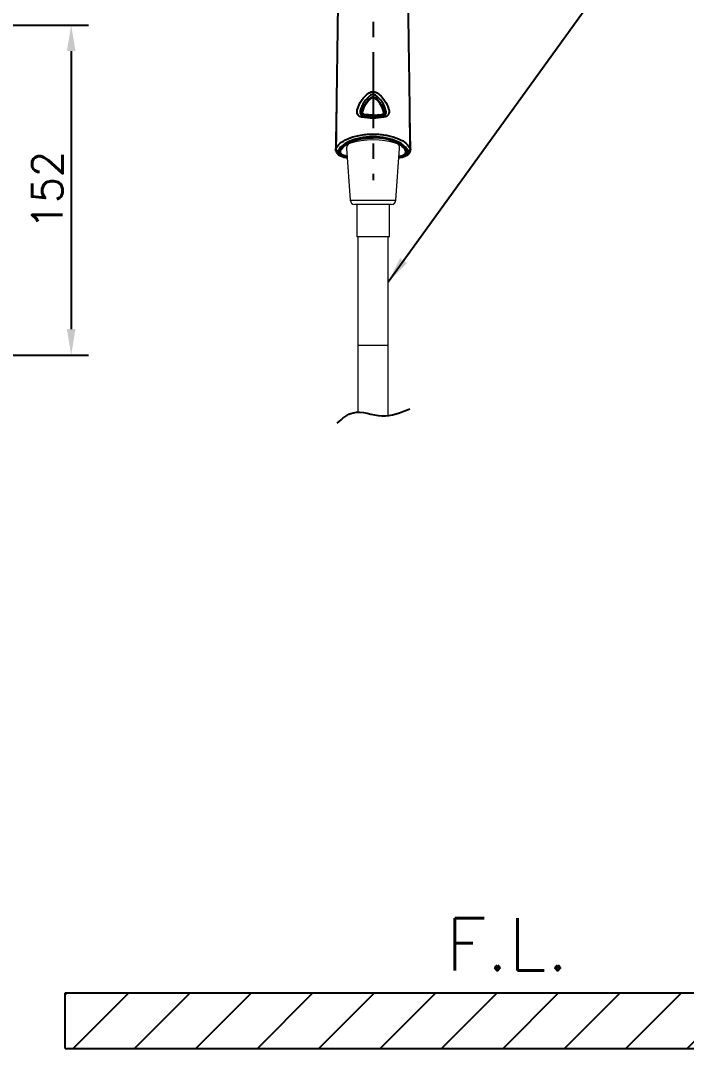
# Model space of a CAD drawing. Extents: x 14808 to 20058, y -13198 to -11680.
# Drawn here: x 18604.5 to 18681.2, y -12425.4 to -12307.1 of the extents above; entities that cross this region are included whole.
import ezdxf

# ---------------------------------------------------------------- set-up
doc = ezdxf.new("R2010")
doc.units = 0
doc.header["$LTSCALE"] = 7
doc.header["$MEASUREMENT"] = 0
doc.linetypes.add('CENTER', pattern=[2, 1.25, -0.25, 0.25, -0.25])
doc.layers.get('0').update_dxf_attribs({"color": 2, "linetype": 'CONTINUOUS'})
for name, color, linetype in [('1', 1, 'CENTER'), ('D', 2, 'CONTINUOUS'), ('HT', 3, 'CONTINUOUS')]:
    doc.layers.add(name, color=color, linetype=linetype)
doc.styles.add('GHS', font='romans', dxfattribs={"bigfont": 'ghs'})
doc.dimstyles.new('STANDARD$7', dxfattribs={"dimtxt": 3.5, "dimasz": 3, "dimexe": 1, "dimexo": 0.0625, "dimgap": 1, "dimtad": 1, "dimdec": 4, "dimzin": 0, "dimdsep": 46, "dimtxsty": 'GHS', "dimcen": 1, "dimclrt": 2, "dimadec": 0, "dimazin": 0, "dimtfac": 1, "dimtdec": 4, "dimtofl": 0, "dimtmove": 0, "dimatfit": 3, "dimfxl": 1, "dimtolj": 1, "dimtzin": 0, "dimarcsym": 0})

msp = doc.modelspace()

# ---------------------------------------------------------------- hatches: boundary and pattern name
at = {"layer": 'HT', "ltscale": 0.5}
h = msp.add_hatch(dxfattribs=at)
h.set_pattern_fill('ANSI31', color=256, scale=40, style=0)
h.set_pattern_definition([(45, (18701.151, -11677.182), (-3.535534, 3.535534), [])])
h.paths.add_polyline_path([(18741.31, -12425.4), (18741.31, -12419), (18609.64, -12419), (18609.64, -12425.4)])

# ---------------------------------------------------------------- linework, layer by layer
at = {"color": 7, "linetype": 'Continuous', "lineweight": 15}
for p, q in [((18642.03, -12321.73), (18642.45, -12327.75)), ((18647.71, -12327.75), (18648.13, -12321.73)), ((18645.08, -12328.22), (18642.95, -12328.22)), ((18643.21, -12328.22), (18643.21, -12331.97)), ((18647.21, -12328.22), (18645.08, -12328.22)), ((18646.96, -12331.97), (18646.96, -12328.22)), ((18646.96, -12331.97), (18643.21, -12331.97)), ((18643.33, -12331.97), (18643.33, -12344.47)), ((18646.83, -12344.47), (18646.83, -12331.97))]:
    msp.add_line(p, q, dxfattribs=at)
at = {"color": 8, "linetype": 'Continuous', "lineweight": 15}
for p, q in [((18642.45, -12327.75), (18645.08, -12327.75)), ((18645.08, -12327.75), (18647.71, -12327.75)), ((18646.83, -12344.47), (18643.33, -12344.47))]:
    msp.add_line(p, q, dxfattribs=at)
at = {"color": 7, "linetype": 'Continuous', "lineweight": 15}
for centre, radius, start, end in [((18645.08, -12329.37), 8.58, 71.5706, 108.4294), ((18642.53, -12321.7), 0.5, 108.4294, 184), ((18647.64, -12321.7), 0.5, 356, 71.5706), ((18642.95, -12327.72), 0.5, 184, 270), ((18647.21, -12327.72), 0.5, 270, 356)]:
    msp.add_arc(centre, radius, start, end, dxfattribs=at)
for points, knots in [([(18643.33, -12344.47), (18643.33, -12346.03), (18643.33, -12348.59), (18643.32, -12351.15), (18643.32, -12352.14)], [0, 0, 0, 0, 0.01844266, 0.03014748, 0.03014748, 0.03014748, 0.03014748]), ([(18646.82, -12352.55), (18646.82, -12351.69), (18646.83, -12349), (18646.83, -12346.31), (18646.83, -12344.47)], [0.96956174, 0.96956174, 0.96956174, 0.96956174, 0.97920036, 1, 1, 1, 1])]:
    msp.add_open_spline(points, degree=3, knots=knots, dxfattribs=at)
msp.add_spline([(18640.95, -12353.4), (18642.78, -12352.21), (18646.08, -12352.57), (18649.31, -12351.77)], degree=3)
at = {"layer": '1'}
msp.add_line((18645.08, -12268.71), (18645.08, -12325.42), dxfattribs=at)
at = {"layer": '1', "color": 7, "linetype": 'Continuous'}
for p, q in [((18644.9, -12315.93), (18644.9, -12315.91)), ((18645.26, -12315.93), (18645.26, -12315.91)), ((18643.81, -12317.67), (18643.81, -12317.84)), ((18646.35, -12317.84), (18646.35, -12317.67)), ((18645.08, -12320.55), (18645.08, -12320.48))]:
    msp.add_line(p, q, dxfattribs=at)
at = {"layer": '1', "color": 3, "linetype": 'Continuous'}
for p, q in [((18644.06, -12318.03), (18644.06, -12317.96)), ((18646.1, -12318.03), (18646.1, -12317.96))]:
    msp.add_line(p, q, dxfattribs=at)
for centre, major_axis, ratio, start_param, end_param in [((18644.89, -12316.01), (0.0461, -0.0592), 0.270035, 2.007273, 3.455129), ((18645.28, -12316.01), (-0.0461, -0.0592), 0.270035, 2.828056, 4.275912), ((18643.89, -12317.62), (-0.0735, 0.0151), 0.427267, 5.129652, 6.36227), ((18644.08, -12317.89), (-0.0132, -0.0738), 0.430784, 4.299322, 5.862688), ((18646.08, -12317.89), (0.0132, -0.0738), 0.430784, 0.420497, 1.983863), ((18646.27, -12317.62), (0.0735, 0.0151), 0.427267, 6.204101, 7.436719), ((18641.12, -12322.02), (0.0691, -0.0291), 0.908286, 5.07778, 6.303106), ((18641.31, -12322.03), (0.0691, -0.0291), 0.908277, 3.454751, 5.077912), ((18648.85, -12322.03), (-0.0691, -0.0291), 0.908277, 1.205273, 2.828435), ((18649.04, -12322.02), (-0.0691, -0.0291), 0.908286, 6.254815, 7.488589), ((18641.75, -12322.64), (-0.0216, -0.0718), 0.561789, 0.491907, 1.784903), ((18648.41, -12322.64), (0.0216, -0.0718), 0.561788, 4.491829, 5.791278)]:
    msp.add_ellipse(centre, major_axis=major_axis, ratio=ratio, start_param=start_param, end_param=end_param, dxfattribs=at)
at = {"layer": '1', "color": 7, "linetype": 'Continuous'}
for centre, major_axis, ratio, start_param, end_param in [((18645.08, -12321.02), (-5.46, 0), 0.390731, 0.914351, 0.993275), ((18641.87, -12322.58), (0.0216, 0.0718), 0.561729, 3.189467, 3.633474), ((18645.08, -12321.02), (-5.27, 0), 0.390731, 0.914433, 0.968425), ((18645.08, -12321.02), (-5.46, 0), 0.390731, 2.148318, 2.227241), ((18645.08, -12321.02), (-5.27, 0), 0.390731, 2.173168, 2.22716)]:
    msp.add_ellipse(centre, major_axis=major_axis, ratio=ratio, start_param=start_param, end_param=end_param, dxfattribs=at)
for points, knots in [([(18641.24, -12293.24), (18641.24, -12293.45), (18641.22, -12293.91), (18641.21, -12294.66), (18641.19, -12295.56), (18641.17, -12296.82), (18641.14, -12298.43), (18641.1, -12300.88), (18641.04, -12304.02), (18640.97, -12308.94), (18640.9, -12313.47), (18640.84, -12318.13), (18640.82, -12320.4), (18640.8, -12321.84)], [0, 0, 0, 0, 0.020329, 0.045577, 0.075757, 0.110866, 0.172361, 0.23931, 0.359934, 0.49602, 0.752345, 0.842579, 1, 1, 1, 1]), ([(18649.36, -12321.84), (18649.34, -12320.4), (18649.32, -12318.13), (18649.26, -12313.47), (18649.19, -12308.94), (18649.12, -12304.02), (18649.06, -12300.88), (18649.02, -12298.43), (18648.99, -12296.71), (18648.96, -12295.28), (18648.94, -12294.18), (18648.93, -12293.52), (18648.92, -12293.24)], [0, 0, 0, 0, 0.157344, 0.247656, 0.503982, 0.640054, 0.760692, 0.827631, 0.889137, 0.934853, 0.971804, 1, 1, 1, 1]), ([(18644.82, -12315.95), (18644.71, -12316.04), (18644.5, -12316.23), (18644.25, -12316.56), (18644.04, -12316.91), (18643.88, -12317.28), (18643.82, -12317.54), (18643.79, -12317.67)], [0, 0, 0, 0, 0.205761, 0.404981, 0.601494, 0.798649, 1, 1, 1, 1]), ([(18645.08, -12315.88), (18645.08, -12315.88), (18645.07, -12315.88), (18645.07, -12315.88), (18645.03, -12315.88), (18644.98, -12315.89), (18644.94, -12315.9), (18644.91, -12315.92), (18644.87, -12315.94), (18644.84, -12315.96)], [0, 0, 0, 0, 0.046415, 0.046415, 0.046415, 0.523202, 0.523202, 0.523202, 1, 1, 1, 1]), ([(18645.08, -12315.91), (18645.08, -12315.9), (18645.08, -12315.9), (18645.08, -12315.89), (18645.08, -12315.89), (18645.08, -12315.88), (18645.08, -12315.88), (18645.08, -12315.88), (18645.08, -12315.87), (18645.08, -12315.87), (18645.08, -12315.87), (18645.08, -12315.87), (18645.08, -12315.88), (18645.08, -12315.88), (18645.08, -12315.88), (18645.08, -12315.88)], [0, 0, 0, 0, 0.23027, 0.23027, 0.23027, 0.460541, 0.460541, 0.460541, 0.690811, 0.690811, 0.690811, 0.921082, 0.921082, 0.921082, 1, 1, 1, 1]), ([(18645.08, -12315.88), (18645.08, -12315.88), (18645.09, -12315.88), (18645.09, -12315.88), (18645.13, -12315.88), (18645.18, -12315.89), (18645.22, -12315.9), (18645.26, -12315.92), (18645.29, -12315.94), (18645.32, -12315.96)], [0, 0, 0, 0, 0.046415, 0.046415, 0.046415, 0.523202, 0.523202, 0.523202, 1, 1, 1, 1]), ([(18640.86, -12316.67), (18640.86, -12316.77), (18640.85, -12317.43), (18640.83, -12318.66), (18640.8, -12320.32), (18640.78, -12321.43), (18640.78, -12321.96)], [0, 0, 0, 0, 0.056293, 0.366174, 0.694432, 1, 1, 1, 1]), ([(18643.81, -12317.61), (18643.81, -12317.65), (18643.81, -12317.69), (18643.81, -12317.72), (18643.82, -12317.76), (18643.84, -12317.8), (18643.86, -12317.83), (18643.88, -12317.86), (18643.91, -12317.89), (18643.94, -12317.91), (18643.98, -12317.93), (18644.02, -12317.95), (18644.06, -12317.96)], [0, 0, 0, 0, 0.241374, 0.241374, 0.241374, 0.490442, 0.490442, 0.490442, 0.746034, 0.746034, 0.746034, 1, 1, 1, 1]), ([(18644.05, -12318.03), (18644.16, -12318.05), (18644.38, -12318.08), (18644.73, -12318.11), (18645.08, -12318.12), (18645.43, -12318.11), (18645.78, -12318.08), (18646, -12318.05), (18646.11, -12318.03)], [0, 0, 0, 0, 0.1708, 0.335999, 0.500397, 0.664548, 0.829289, 1, 1, 1, 1]), ([(18645.08, -12318.05), (18645.08, -12318.04), (18645.08, -12318.04), (18645.08, -12318.03), (18645.08, -12318.03), (18645.08, -12318.02), (18645.08, -12318.01), (18645.08, -12318.01), (18645.08, -12318), (18645.08, -12317.99), (18645.08, -12317.98), (18645.08, -12317.97), (18645.08, -12317.96), (18645.08, -12317.96), (18645.08, -12317.95), (18645.08, -12317.94)], [0, 0, 0, 0, 0.201377, 0.201377, 0.201377, 0.402754, 0.402754, 0.402754, 0.604132, 0.604132, 0.604132, 0.805509, 0.805509, 0.805509, 1, 1, 1, 1]), ([(18646.35, -12317.61), (18646.35, -12317.65), (18646.35, -12317.69), (18646.35, -12317.72), (18646.34, -12317.76), (18646.32, -12317.8), (18646.3, -12317.83), (18646.28, -12317.86), (18646.25, -12317.89), (18646.22, -12317.91), (18646.18, -12317.93), (18646.14, -12317.95), (18646.1, -12317.96)], [0, 0, 0, 0, 0.241374, 0.241374, 0.241374, 0.490442, 0.490442, 0.490442, 0.746034, 0.746034, 0.746034, 1, 1, 1, 1]), ([(18646.11, -12318.03), (18646.15, -12318.02), (18646.24, -12318), (18646.33, -12317.92), (18646.38, -12317.81), (18646.37, -12317.72), (18646.37, -12317.67)], [0, 0, 0, 0, 0.252669, 0.500499, 0.753708, 1, 1, 1, 1]), ([(18649.39, -12322), (18649.38, -12321.58), (18649.36, -12320.71), (18649.34, -12319.58), (18649.33, -12318.87), (18649.32, -12318.62)], [0, 0, 0, 0, 0.37672, 0.774957, 1, 1, 1, 1]), ([(18642.15, -12321.11), (18642.22, -12321.07), (18642.3, -12321.04), (18642.71, -12320.85), (18643.12, -12320.72), (18644.03, -12320.53), (18644.54, -12320.48), (18645.58, -12320.48), (18646.09, -12320.53), (18646.55, -12320.62)], [0, 0, 0, 0, 0.07114, 0.07114, 0.382043, 0.382043, 0.692945, 0.692945, 1, 1, 1, 1]), ([(18646.54, -12320.63), (18646.64, -12320.65), (18646.84, -12320.69), (18647.13, -12320.77), (18647.41, -12320.87), (18647.68, -12320.97), (18647.93, -12321.08), (18648.16, -12321.21), (18648.36, -12321.34), (18648.53, -12321.47), (18648.69, -12321.62), (18648.82, -12321.78), (18648.91, -12321.91), (18648.94, -12321.99), (18648.95, -12322.01)], [0, 0, 0, 0, 0.074565, 0.154236, 0.236494, 0.321007, 0.407185, 0.494191, 0.580981, 0.66948, 0.764803, 0.862368, 0.962327, 1, 1, 1, 1]), ([(18640.78, -12321.96), (18640.77, -12321.97), (18640.77, -12322.03), (18640.79, -12322.12), (18640.85, -12322.25), (18640.93, -12322.36), (18641.04, -12322.47), (18641.18, -12322.56), (18641.36, -12322.65), (18641.51, -12322.71), (18641.61, -12322.74), (18641.63, -12322.75)], [0, 0, 0, 0, 0.028293, 0.1453, 0.261389, 0.381004, 0.511863, 0.653952, 0.801177, 0.950888, 1, 1, 1, 1]), ([(18641.19, -12322.05), (18641.2, -12322.03), (18641.22, -12321.96), (18641.28, -12321.87), (18641.33, -12321.8), (18641.35, -12321.78)], [0, 0, 0, 0, 0.17688, 0.798607, 1, 1, 1, 1]), ([(18641.35, -12321.78), (18641.37, -12321.75), (18641.44, -12321.66), (18641.58, -12321.51), (18641.77, -12321.36), (18641.97, -12321.23), (18642.12, -12321.14), (18642.19, -12321.1)], [0, 0, 0, 0, 0.150685, 0.378023, 0.599786, 0.816833, 1, 1, 1, 1]), ([(18648.53, -12322.75), (18648.6, -12322.73), (18648.73, -12322.68), (18648.91, -12322.6), (18649.08, -12322.5), (18649.21, -12322.39), (18649.3, -12322.27), (18649.36, -12322.15), (18649.39, -12322.04), (18649.39, -12321.98), (18649.38, -12321.96)], [0, 0, 0, 0, 0.138289, 0.287904, 0.439831, 0.592364, 0.717966, 0.834832, 0.94704, 1, 1, 1, 1]), ([(18641.21, -12322.12), (18641.21, -12322.15), (18641.22, -12322.22), (18641.27, -12322.31), (18641.34, -12322.4), (18641.45, -12322.49), (18641.59, -12322.56), (18641.72, -12322.62), (18641.82, -12322.65), (18641.85, -12322.65)], [0, 0, 0, 0, 0.136832, 0.282505, 0.433183, 0.593124, 0.757077, 0.921126, 1, 1, 1, 1]), ([(18641.63, -12322.75), (18641.69, -12322.77), (18641.84, -12322.81), (18642, -12322.85), (18642.11, -12322.88)], [0, 0, 0, 0, 0.197858, 0.5333569, 0.5333569, 0.5333569, 0.5333569]), ([(18648.05, -12322.88), (18648.16, -12322.85), (18648.32, -12322.81), (18648.47, -12322.76), (18648.53, -12322.75)], [0.4700407, 0.4700407, 0.4700407, 0.4700407, 0.8113267, 1, 1, 1, 1]), ([(18648.33, -12322.65), (18648.36, -12322.64), (18648.45, -12322.61), (18648.59, -12322.55), (18648.73, -12322.48), (18648.83, -12322.39), (18648.9, -12322.3), (18648.94, -12322.2), (18648.95, -12322.14), (18648.95, -12322.11)], [0, 0, 0, 0, 0.086966, 0.249997, 0.414871, 0.580344, 0.729902, 0.872325, 1, 1, 1, 1])]:
    msp.add_open_spline(points, degree=3, knots=knots, dxfattribs=at)
at = {"layer": '1', "color": 3, "linetype": 'Continuous'}
for points in [[(18643.26, -12317.34), (18643.46, -12316.57), (18643.94, -12315.85), (18644.62, -12315.39)], [(18644.8, -12315.66), (18644.2, -12316.08), (18643.78, -12316.76), (18643.6, -12317.44)], [(18643.86, -12317.59), (18643.99, -12316.98), (18644.35, -12316.38), (18644.88, -12315.98)], [(18644.91, -12315.9), (18644.91, -12315.9), (18644.91, -12315.91), (18644.91, -12315.92)], [(18645.04, -12315.89), (18645.04, -12315.88), (18645.04, -12315.87), (18645.04, -12315.87)], [(18645.12, -12315.89), (18645.12, -12315.88), (18645.12, -12315.87), (18645.12, -12315.87)], [(18645.25, -12315.9), (18645.25, -12315.9), (18645.25, -12315.91), (18645.25, -12315.92)], [(18646.3, -12317.59), (18646.17, -12316.98), (18645.81, -12316.38), (18645.28, -12315.98)], [(18646.56, -12317.44), (18646.38, -12316.76), (18645.96, -12316.08), (18645.36, -12315.66)], [(18645.54, -12315.39), (18646.22, -12315.85), (18646.7, -12316.57), (18646.9, -12317.34)], [(18643.97, -12318.04), (18644, -12318.04), (18644.02, -12318.03), (18644.05, -12318.03)], [(18645.08, -12317.94), (18644.73, -12317.94), (18644.38, -12317.91), (18644.06, -12317.86)], [(18644.06, -12317.96), (18644.38, -12318.01), (18644.73, -12318.05), (18645.08, -12318.05)], [(18645.08, -12317.94), (18645.43, -12317.94), (18645.78, -12317.91), (18646.1, -12317.86)], [(18646.1, -12317.96), (18645.78, -12318.01), (18645.43, -12318.05), (18645.08, -12318.05)], [(18646.19, -12318.04), (18646.17, -12318.04), (18646.14, -12318.03), (18646.11, -12318.03)], [(18640.77, -12321.96), (18640.77, -12321.92), (18640.78, -12321.88), (18640.8, -12321.84)], [(18641.05, -12322.09), (18640.91, -12322.08), (18640.8, -12321.96), (18640.8, -12321.84)], [(18641.23, -12322.02), (18641.22, -12322.05), (18641.21, -12322.08), (18641.21, -12322.11)], [(18641.68, -12321.43), (18641.47, -12321.62), (18641.32, -12321.82), (18641.23, -12322.02)], [(18641.23, -12322.02), (18641.23, -12322), (18641.23, -12321.98), (18641.24, -12321.96)], [(18648.47, -12321.43), (18648.69, -12321.62), (18648.84, -12321.82), (18648.93, -12322.02)], [(18648.93, -12322.02), (18648.93, -12322), (18648.93, -12321.97), (18648.92, -12321.95)], [(18648.93, -12322.02), (18648.94, -12322.05), (18648.95, -12322.08), (18648.95, -12322.11)], [(18649.36, -12321.84), (18649.36, -12321.96), (18649.25, -12322.08), (18649.11, -12322.09)], [(18649.36, -12321.84), (18649.38, -12321.88), (18649.39, -12321.92), (18649.39, -12321.96)], [(18641.05, -12322.09), (18640.94, -12322.33), (18641.2, -12322.59), (18641.7, -12322.74)], [(18641.75, -12322.71), (18641.27, -12322.57), (18641.02, -12322.32), (18641.12, -12322.09)], [(18641.17, -12322.12), (18641.17, -12322.25), (18641.27, -12322.37), (18641.44, -12322.47)], [(18641.87, -12322.65), (18641.44, -12322.52), (18641.22, -12322.31), (18641.31, -12322.1)], [(18641.7, -12322.74), (18641.68, -12322.75), (18641.65, -12322.75), (18641.63, -12322.75)], [(18641.7, -12322.74), (18641.83, -12322.78), (18641.97, -12322.82), (18642.1, -12322.85)], [(18648.06, -12322.85), (18648.19, -12322.82), (18648.33, -12322.78), (18648.46, -12322.74)], [(18648.3, -12322.65), (18648.72, -12322.52), (18648.94, -12322.31), (18648.85, -12322.1)], [(18649.04, -12322.09), (18649.14, -12322.32), (18648.89, -12322.57), (18648.41, -12322.71)], [(18648.46, -12322.74), (18648.96, -12322.59), (18649.22, -12322.33), (18649.11, -12322.09)], [(18648.53, -12322.75), (18648.51, -12322.75), (18648.48, -12322.75), (18648.46, -12322.74)], [(18648.74, -12322.46), (18648.9, -12322.36), (18648.99, -12322.24), (18648.99, -12322.11)]]:
    msp.add_open_spline(points, degree=3, dxfattribs=at)
at = {"layer": '1', "color": 7, "linetype": 'Continuous'}
for points, degree in [([(18644.84, -12315.96), (18644.3, -12316.38), (18643.94, -12316.99), (18643.81, -12317.61)], 3), ([(18644.82, -12315.95), (18644.89, -12315.89), (18645.08, -12315.82), (18645.27, -12315.89), (18645.34, -12315.95)], 3), ([(18645.08, -12315.87), (18645.08, -12315.87), (18645.08, -12315.86), (18645.08, -12315.86)], 3), ([(18645.32, -12315.96), (18645.86, -12316.38), (18646.22, -12316.99), (18646.35, -12317.61)], 3), ([(18645.34, -12315.95), (18645.61, -12316.16), (18646.06, -12316.7), (18646.31, -12317.35), (18646.37, -12317.67)], 3), ([(18644.05, -12318.03), (18644.01, -12318.02), (18643.93, -12318), (18643.83, -12317.92), (18643.78, -12317.81), (18643.78, -12317.72), (18643.79, -12317.67)], 3), ([(18640.77, -12321.98), (18640.77, -12321.97), (18640.77, -12321.97), (18640.77, -12321.96)], 3), ([(18641.17, -12322.12), (18641.17, -12322.08), (18641.19, -12322.05)], 2), ([(18641.22, -12321.99), (18641.22, -12322.05), (18641.21, -12322.11)], 2), ([(18648.95, -12322.11), (18648.95, -12322.05), (18648.94, -12321.99)], 2), ([(18648.95, -12322.01), (18648.97, -12322.05)], 1), ([(18648.97, -12322.05), (18648.99, -12322.08), (18648.98, -12322.11)], 2), ([(18641.17, -12322.11), (18641.17, -12322.12), (18641.17, -12322.12), (18641.17, -12322.12)], 3), ([(18641.21, -12322.11), (18641.21, -12322.11), (18641.21, -12322.11), (18641.21, -12322.12)], 3)]:
    msp.add_open_spline(points, degree=degree, dxfattribs=at)
at = {"layer": '1', "color": 3, "linetype": 'Continuous'}
for points, knots in [([(18644.62, -12315.39), (18644.69, -12315.34), (18644.78, -12315.3), (18644.86, -12315.27), (18644.95, -12315.25), (18645.04, -12315.24), (18645.14, -12315.25), (18645.23, -12315.25), (18645.32, -12315.27), (18645.4, -12315.31), (18645.45, -12315.33), (18645.5, -12315.36), (18645.54, -12315.39)], [0, 0, 0, 0, 0.278344, 0.278344, 0.278344, 0.556409, 0.556409, 0.556409, 0.836197, 0.836197, 0.836197, 1, 1, 1, 1]), ([(18645.36, -12315.66), (18645.36, -12315.66), (18645.36, -12315.66), (18645.36, -12315.66), (18645.32, -12315.62), (18645.27, -12315.6), (18645.22, -12315.58), (18645.17, -12315.57), (18645.12, -12315.56), (18645.06, -12315.56), (18645.01, -12315.56), (18644.96, -12315.57), (18644.91, -12315.59), (18644.87, -12315.61), (18644.83, -12315.63), (18644.8, -12315.66), (18644.8, -12315.66), (18644.8, -12315.66), (18644.8, -12315.66)], [0, 0, 0, 0, 0.000025, 0.000025, 0.000025, 0.265182, 0.265182, 0.265182, 0.530502, 0.530502, 0.530502, 0.789934, 0.789934, 0.789934, 0.999975, 0.999975, 0.999975, 1, 1, 1, 1]), ([(18644.88, -12315.98), (18644.91, -12315.96), (18644.94, -12315.94), (18644.97, -12315.93), (18645, -12315.92), (18645.04, -12315.91), (18645.07, -12315.91), (18645.07, -12315.91), (18645.08, -12315.91), (18645.08, -12315.91)], [0, 0, 0, 0, 0.475437, 0.475437, 0.475437, 0.953372, 0.953372, 0.953372, 1, 1, 1, 1]), ([(18645.28, -12315.98), (18645.25, -12315.96), (18645.22, -12315.94), (18645.19, -12315.93), (18645.16, -12315.92), (18645.12, -12315.91), (18645.09, -12315.91), (18645.09, -12315.91), (18645.08, -12315.91), (18645.08, -12315.91)], [0, 0, 0, 0, 0.475437, 0.475437, 0.475437, 0.953372, 0.953372, 0.953372, 1, 1, 1, 1]), ([(18643.84, -12318.19), (18643.78, -12318.19), (18643.73, -12318.17), (18643.68, -12318.15), (18643.59, -12318.12), (18643.51, -12318.08), (18643.45, -12318.03), (18643.39, -12317.98), (18643.34, -12317.92), (18643.3, -12317.85), (18643.27, -12317.78), (18643.24, -12317.71), (18643.23, -12317.62), (18643.23, -12317.55), (18643.23, -12317.47), (18643.25, -12317.39), (18643.25, -12317.37), (18643.25, -12317.36), (18643.26, -12317.34)], [0, 0, 0, 0, 0.136682, 0.136682, 0.136682, 0.368618, 0.368618, 0.368618, 0.577307, 0.577307, 0.577307, 0.777603, 0.777603, 0.777603, 0.964538, 0.964538, 0.964538, 1, 1, 1, 1]), ([(18646.9, -12317.34), (18646.91, -12317.39), (18646.92, -12317.43), (18646.93, -12317.47), (18646.94, -12317.56), (18646.93, -12317.65), (18646.9, -12317.73), (18646.88, -12317.82), (18646.84, -12317.9), (18646.78, -12317.96), (18646.73, -12318.02), (18646.67, -12318.07), (18646.6, -12318.1), (18646.52, -12318.15), (18646.42, -12318.18), (18646.32, -12318.19)], [0, 0, 0, 0, 0.100225, 0.100225, 0.100225, 0.315992, 0.315992, 0.315992, 0.545924, 0.545924, 0.545924, 0.751961, 0.751961, 0.751961, 1, 1, 1, 1]), ([(18643.6, -12317.44), (18643.6, -12317.44), (18643.6, -12317.44), (18643.6, -12317.44), (18643.58, -12317.51), (18643.58, -12317.58), (18643.58, -12317.64), (18643.59, -12317.69), (18643.6, -12317.75), (18643.62, -12317.79), (18643.64, -12317.84), (18643.67, -12317.88), (18643.71, -12317.92), (18643.75, -12317.96), (18643.8, -12317.99), (18643.86, -12318.01), (18643.89, -12318.02), (18643.93, -12318.03), (18643.97, -12318.04), (18643.97, -12318.04), (18643.97, -12318.04), (18643.97, -12318.04)], [0, 0, 0, 0, 0.000015, 0.000015, 0.000015, 0.21653, 0.21653, 0.21653, 0.412134, 0.412134, 0.412134, 0.621215, 0.621215, 0.621215, 0.858914, 0.858914, 0.858914, 0.999985, 0.999985, 0.999985, 1, 1, 1, 1]), ([(18646.32, -12318.19), (18645.94, -12318.26), (18645.51, -12318.29), (18644.65, -12318.29), (18644.22, -12318.26), (18643.84, -12318.19)], [0, 0, 0, 0, 0.5, 0.5, 1, 1, 1, 1]), ([(18644.06, -12317.86), (18644.03, -12317.85), (18643.99, -12317.84), (18643.97, -12317.82), (18643.94, -12317.81), (18643.92, -12317.78), (18643.9, -12317.76), (18643.88, -12317.74), (18643.87, -12317.71), (18643.86, -12317.68), (18643.86, -12317.65), (18643.86, -12317.62), (18643.86, -12317.59)], [0, 0, 0, 0, 0.256034, 0.256034, 0.256034, 0.512555, 0.512555, 0.512555, 0.760823, 0.760823, 0.760823, 1, 1, 1, 1]), ([(18643.97, -12318.04), (18644.31, -12318.1), (18644.7, -12318.14), (18645.46, -12318.14), (18645.85, -12318.1), (18646.19, -12318.04)], [0, 0, 0, 0, 0.5, 0.5, 1, 1, 1, 1]), ([(18646.1, -12317.86), (18646.13, -12317.85), (18646.17, -12317.84), (18646.19, -12317.82), (18646.22, -12317.81), (18646.24, -12317.78), (18646.26, -12317.76), (18646.28, -12317.74), (18646.29, -12317.71), (18646.3, -12317.68), (18646.3, -12317.65), (18646.3, -12317.62), (18646.3, -12317.59)], [0, 0, 0, 0, 0.256034, 0.256034, 0.256034, 0.512555, 0.512555, 0.512555, 0.760823, 0.760823, 0.760823, 1, 1, 1, 1]), ([(18646.19, -12318.04), (18646.19, -12318.04), (18646.19, -12318.04), (18646.19, -12318.04), (18646.26, -12318.03), (18646.33, -12318), (18646.38, -12317.97), (18646.42, -12317.94), (18646.46, -12317.91), (18646.49, -12317.87), (18646.53, -12317.83), (18646.55, -12317.77), (18646.57, -12317.71), (18646.58, -12317.66), (18646.58, -12317.6), (18646.58, -12317.53), (18646.57, -12317.5), (18646.57, -12317.47), (18646.56, -12317.44), (18646.56, -12317.44), (18646.56, -12317.44), (18646.56, -12317.44)], [0, 0, 0, 0, 0.000015, 0.000015, 0.000015, 0.256021, 0.256021, 0.256021, 0.465667, 0.465667, 0.465667, 0.693707, 0.693707, 0.693707, 0.902789, 0.902789, 0.902789, 0.999985, 0.999985, 0.999985, 1, 1, 1, 1]), ([(18640.8, -12321.84), (18640.89, -12321.62), (18641.04, -12321.41), (18641.49, -12321.02), (18641.79, -12320.83), (18642.52, -12320.51), (18642.96, -12320.37), (18643.96, -12320.18), (18644.51, -12320.12), (18645.63, -12320.12), (18646.18, -12320.17), (18647.18, -12320.37), (18647.62, -12320.5), (18648.73, -12320.99), (18649.18, -12321.4), (18649.36, -12321.84)], [0, 0, 0, 0, 0.125, 0.125, 0.25, 0.25, 0.375, 0.375, 0.5, 0.5, 0.625, 0.625, 0.75, 0.75, 1, 1, 1, 1]), ([(18649.11, -12322.09), (18649.03, -12321.88), (18648.88, -12321.69), (18648.46, -12321.31), (18648.18, -12321.13), (18647.48, -12320.82), (18647.07, -12320.69), (18646.13, -12320.5), (18645.61, -12320.45), (18644.54, -12320.45), (18644.02, -12320.5), (18643.08, -12320.69), (18642.67, -12320.82), (18641.98, -12321.13), (18641.7, -12321.31), (18641.28, -12321.69), (18641.13, -12321.88), (18641.05, -12322.09)], [0, 0, 0, 0, 0.125, 0.125, 0.25, 0.25, 0.375, 0.375, 0.5, 0.5, 0.625, 0.625, 0.75, 0.75, 0.875, 0.875, 1, 1, 1, 1]), ([(18641.31, -12322.1), (18641.39, -12321.91), (18641.52, -12321.72), (18641.92, -12321.37), (18642.18, -12321.2), (18642.82, -12320.91), (18643.21, -12320.78), (18644.09, -12320.6), (18644.58, -12320.55), (18645.08, -12320.55)], [0, 0, 0, 0, 0.25, 0.25, 0.5, 0.5, 0.75, 0.75, 1, 1, 1, 1]), ([(18648.85, -12322.1), (18648.77, -12321.91), (18648.64, -12321.72), (18648.24, -12321.37), (18647.98, -12321.2), (18647.34, -12320.91), (18646.95, -12320.78), (18646.07, -12320.6), (18645.58, -12320.55), (18645.08, -12320.55)], [0, 0, 0, 0, 0.25, 0.25, 0.5, 0.5, 0.75, 0.75, 1, 1, 1, 1]), ([(18646.55, -12320.62), (18646.55, -12320.62), (18646.56, -12320.62), (18647.02, -12320.71), (18647.43, -12320.84), (18648.46, -12321.3), (18648.87, -12321.69), (18649.04, -12322.09)], [0, 0, 0, 0, 0.004108, 0.004108, 0.336072, 0.336072, 1, 1, 1, 1]), ([(18641.12, -12322.09), (18641.2, -12321.89), (18641.35, -12321.69), (18641.72, -12321.37), (18641.92, -12321.23), (18642.15, -12321.11)], [0, 0, 0, 0, 0.564595, 0.564595, 1, 1, 1, 1])]:
    msp.add_open_spline(points, degree=3, knots=knots, dxfattribs=at)
at = {"layer": 'D'}
for p, q in [((18587.93, -12307.58), (18612.32, -12307.58)), ((18610.32, -12310.58), (18610.32, -12342.58)), ((18587.93, -12345.58), (18612.32, -12345.58))]:
    msp.add_line(p, q, dxfattribs=at)
for points in [[(18609.82, -12310.58), (18610.82, -12310.58), (18610.32, -12307.58)], [(18609.82, -12342.58), (18610.82, -12342.58), (18610.32, -12345.58)]]:
    msp.add_solid(points, dxfattribs=at)
at = {"layer": 'HT', "ltscale": 0.5}
for p, q in [((18609.64, -12419), (18741.31, -12419)), ((18609.64, -12425.4), (18609.64, -12419)), ((18609.64, -12425.4), (18741.31, -12425.4))]:
    msp.add_line(p, q, dxfattribs=at)

# ---------------------------------------------------------------- texts
at = {"layer": 'D', "ltscale": 0.5, "style": 'GHS'}
msp.add_text('F.L.', height=6, dxfattribs=at).set_placement((18653.48, -12416.41))
at = {"layer": 'D', "insert": (18607.57, -12326.58), "char_height": 3.5, "attachment_point": 5, "rotation": 90, "style": 'GHS'}
msp.add_mtext('\\A1;152', dxfattribs=at)

# ---------------------------------------------------------------- leaders
at = {"layer": 'D'}
msp.add_leader([(18646.83, -12337.13), (18672.68, -12301.31)], dimstyle='STANDARD$7', override={"dimscale": 1, "dimtad": 0}, dxfattribs=at)

doc.saveas('drawing.dxf')
